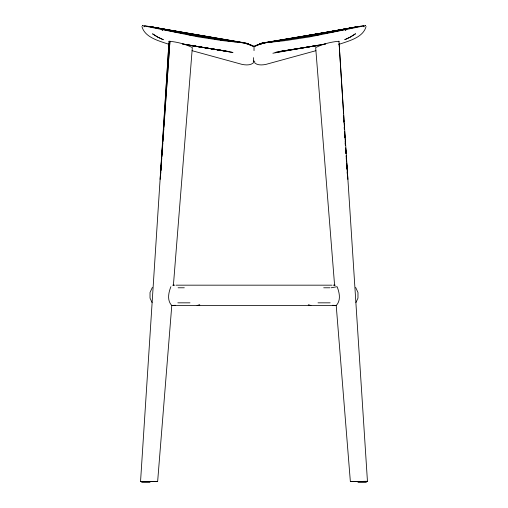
<?xml version="1.0" encoding="UTF-8"?>
<svg xmlns="http://www.w3.org/2000/svg" width="508" height="508" viewBox="0 0 508 508"><rect width="100%" height="100%" fill="white"/><g stroke="black" fill="none" stroke-linecap="round" stroke-linejoin="round"><path stroke-width="0.76" d="M366.077 26.486C363.182 37.719 348.501 41.002 338.792 44.425M171.793 305.371L157.639 481.546L140.557 481.362L168.878 43.631M173.38 285.623L192.329 47.587C185.179 44.005 176.975 41.885 169.031 41.262L160.388 177.851L160.788 172.32M160.115 179.381L169.951 41.148L164.427 120.167M160.896 170.739L161.284 165.208M161.392 163.627L161.779 158.096M161.893 156.515L162.827 143.085M162.941 141.503L163.328 135.973M163.436 134.391L163.824 128.861M163.932 127.279L164.319 121.749M253.321 61.347L253.619 57.645M338.798 41.783L338.969 41.262C331.025 41.885 322.821 44.005 315.671 47.587L334.62 285.623M170.891 286.702C168.535 292.5 166.897 300.444 171.71 305.435L175.527 305.333L171.761 305.403M254 60.82L253.213 62.992C250.196 65.456 245.986 65.081 242.38 64.478L192.075 50.692M152.343 287.445L150.025 292.5L150.025 298.107L152.051 302.533M355.949 302.533L357.975 298.107L357.975 292.5L355.657 287.445M143.967 26.873L144.431 25.952L145.447 25.775L157.074 28.156M260.452 43.72L254.222 46.355L260.477 43.72L264.204 42.92L285.305 40.64L309.645 36.913L365.601 25.571L365.252 25.648M315.925 50.692L265.62 64.478C262.014 65.081 257.804 65.456 254.787 62.992L254.679 61.347M342.398 29.896L343.954 29.578M345.504 29.261L347.053 28.943M350.926 28.156L362.56 25.775L363.569 25.952L364.039 26.873L363.563 25.952M336.207 305.371L350.361 481.546L367.449 481.317L338.969 41.262M367.449 481.317L350.361 481.546M254.813 46.095L256.388 45.796M306.248 36.354L307.81 36.055M311.436 35.37L313.265 35.02M314.541 34.785L358.737 26.416M257.219 45.345L255.657 45.637L257.213 45.345M294.608 38.418L296.164 38.132M300.063 37.408L301.619 37.122M303.174 36.83L304.736 36.544M306.292 36.252L310.185 35.535M311.747 35.242L350.691 28.029L261.233 43.37L265.894 42.666M294.418 38.411L295.967 38.119M299.841 37.401L301.39 37.109M302.939 36.824L355.651 26.994L277.92 40.888M288.22 39.389L289.782 39.103M291.344 38.818L350.691 28.029L278.009 40.9L344.716 29.312L345.421 29.54L345.821 30.423L345.072 29.324L332.676 31.941L288.207 39.313M331.159 287.782L337.109 286.702C339.465 292.5 341.103 300.444 336.29 305.435L332.473 305.333L336.239 305.403M274.815 41.446L276.365 41.167M294.253 38.373L295.802 38.1M299.682 37.401L301.238 37.122M302.793 36.843L304.343 36.563M305.899 36.284L309.778 35.585M311.328 35.306L312.884 35.033M314.433 34.754L344.716 29.312L332.676 31.941L267.424 42.374M276.447 41.18L274.885 41.453L276.422 41.142M272.891 53.232L325.507 43.993L275.012 52.47L317.932 45.422L278.435 51.67L291.598 49.587M261.677 43.694L259.347 44.094L261.69 43.707M271.761 41.948L273.317 41.675M326.003 32.468L261.233 43.37L265.868 42.628M327.565 32.201L337.712 30.493L336.201 30.728M339.274 30.232L340.83 29.972M334.645 30.988L264.808 42.577L321.367 34.322L274.491 41.37M339.3 30.213L340.855 29.959M278.848 40.862L280.41 40.602M281.972 40.348L283.528 40.088M293.148 49.34L317.932 45.422M267.456 42.431L272.929 41.605M140.557 481.362L157.639 481.546M335.083 305.435L336.474 305.416M172.663 285.172L174.974 285.172M176.225 285.172L331.775 285.172M333.026 285.172L335.337 285.172M178.105 287.782L184.302 287.782M323.698 287.782L329.895 287.782M177.838 302.832L189.992 302.832M318.008 302.832L330.162 302.832M171.329 305.435L336.671 305.435M141.662 482.6L150.019 482.6M357.981 482.6L366.338 482.6M171.526 305.416L172.917 305.435M189.579 34.309L152.349 26.994L246.767 43.37L186.633 34.322L215.316 38.843M216.865 39.084L218.421 39.332M219.97 39.573L221.52 39.821M223.069 40.062L225.393 40.43M226.949 40.678L228.498 40.919M230.048 41.161L231.597 41.408M190.068 45.422L225.146 50.94L190.068 45.422L214.852 49.34M216.402 49.587L229.565 51.67L216.446 49.53M193.3 45.752L182.493 43.993L232.988 52.47L209.709 48.539M194.843 46.006L196.386 46.26M197.929 46.507L199.473 46.761M201.016 47.015L202.559 47.263M204.102 47.517L205.645 47.771M207.188 48.019L208.731 48.273M210.274 48.527L211.817 48.774M213.36 49.028L214.903 49.276M229.152 40.862L175.33 31.941L162.928 29.324L162.179 30.423L162.585 29.54L163.29 29.312L224.619 40.329M230.715 41.123L232.27 41.383M233.832 41.637L235.394 41.897M221.183 39.865L157.309 28.029L243.192 42.577M184.099 44.209L208.159 48.273M157.34 28.023L246.767 43.37M212.001 38.303L175.33 31.941L163.29 29.312L215.17 38.824M213.563 38.57L215.119 38.843M219.805 39.656L221.361 39.929M250.793 45.352L252.343 45.637L250.793 45.371M250.781 45.345L252.343 45.637M149.263 26.416L221.342 39.872M222.879 40.164L224.441 40.45M152.349 26.994L212.077 38.31M213.43 38.602L215.176 38.894M251.625 45.803L253.187 46.095M150.317 26.607L186.671 33.744M188.214 34.049L192.081 34.811M193.459 35.071L195.009 35.376M160.947 28.943L162.496 29.261M164.046 29.578L169.475 30.69M142.748 25.648L142.399 25.571L198.355 36.913L222.695 40.64L243.796 42.92L247.548 43.72L253.778 46.355L247.523 43.72L244.513 43.078M169.208 44.425C159.499 41.002 144.824 37.719 141.923 26.486M169.031 41.262L169.202 41.783M343.668 120.136L343.84 122.511M344.176 127.248L344.341 129.616M344.678 134.353L344.964 138.303M345.186 141.465L345.465 145.415M345.694 148.571L346.031 153.314M346.196 155.683L346.589 161.214M346.704 162.795L347.885 179.381M344.672 135.973L344.786 137.554M345.173 143.085L345.338 145.453M345.669 150.19L345.891 153.352M346.221 158.096L346.443 161.258M346.716 165.208L346.996 169.158L346.71 163.639M347.212 172.32L347.542 177.057L347.212 171.533M339.115 43.631L342.563 98.108M342.665 99.689L343.56 113.9M343.662 115.481L344.062 121.793M344.164 123.374L344.564 129.692M344.665 131.267L345.065 137.585M345.161 139.167L345.561 145.478M345.713 147.847L346.062 153.378M346.208 155.746L346.564 161.271M254.025 46.958L254.025 50.616M355.467 33.814L350.304 37.122L344.748 39.7L350.272 37.097L355.467 33.814M258.547 44.787L256.984 45.066L258.54 44.787M261.595 43.809L259.264 44.228L261.607 43.809M343.954 29.445L342.392 29.705L343.96 29.445M199.765 305.003L197.187 305.435L199.765 305.003M248.653 44.094L246.329 43.726L248.653 44.094M310.813 305.435L308.235 305.003L310.832 305.435M218.243 39.383L216.681 39.116L218.269 39.389M251.016 45.066L249.453 44.799L251.016 45.066M163.252 39.7L157.696 37.122L152.533 33.814L157.728 37.097L163.252 39.7"/></g></svg>
